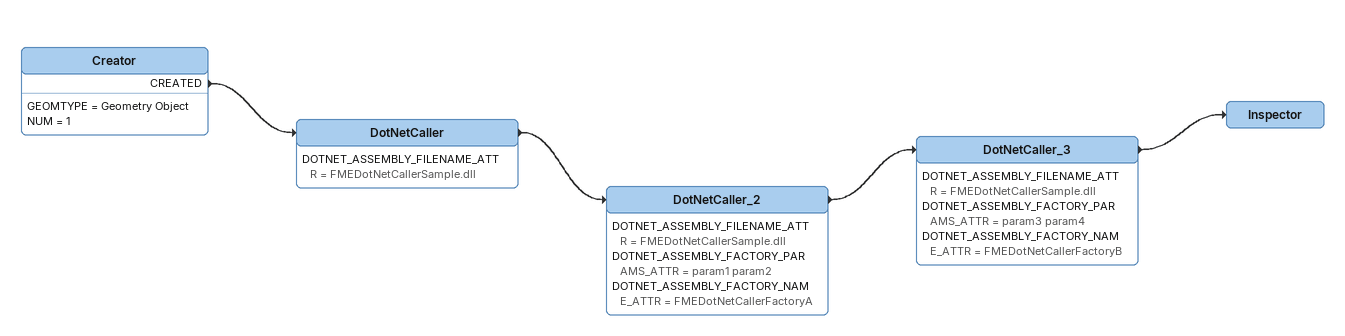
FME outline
Creator
    GEOMTYPE = Geometry Object
    NUM = 1
    CREATED -> DotNetCaller
DotNetCaller
    DOTNET_ASSEMBLY_FILENAME_ATTR = FMEDotNetCallerSample.dll
    -> DotNetCaller_2
DotNetCaller_2
    DOTNET_ASSEMBLY_FILENAME_ATTR = FMEDotNetCallerSample.dll
    DOTNET_ASSEMBLY_FACTORY_PARAMS_ATTR = param1 param2
    DOTNET_ASSEMBLY_FACTORY_NAME_ATTR = FMEDotNetCallerFactoryA
    -> DotNetCaller_3
DotNetCaller_3
    DOTNET_ASSEMBLY_FILENAME_ATTR = FMEDotNetCallerSample.dll
    DOTNET_ASSEMBLY_FACTORY_PARAMS_ATTR = param3 param4
    DOTNET_ASSEMBLY_FACTORY_NAME_ATTR = FMEDotNetCallerFactoryB
    -> Inspector
Inspector
